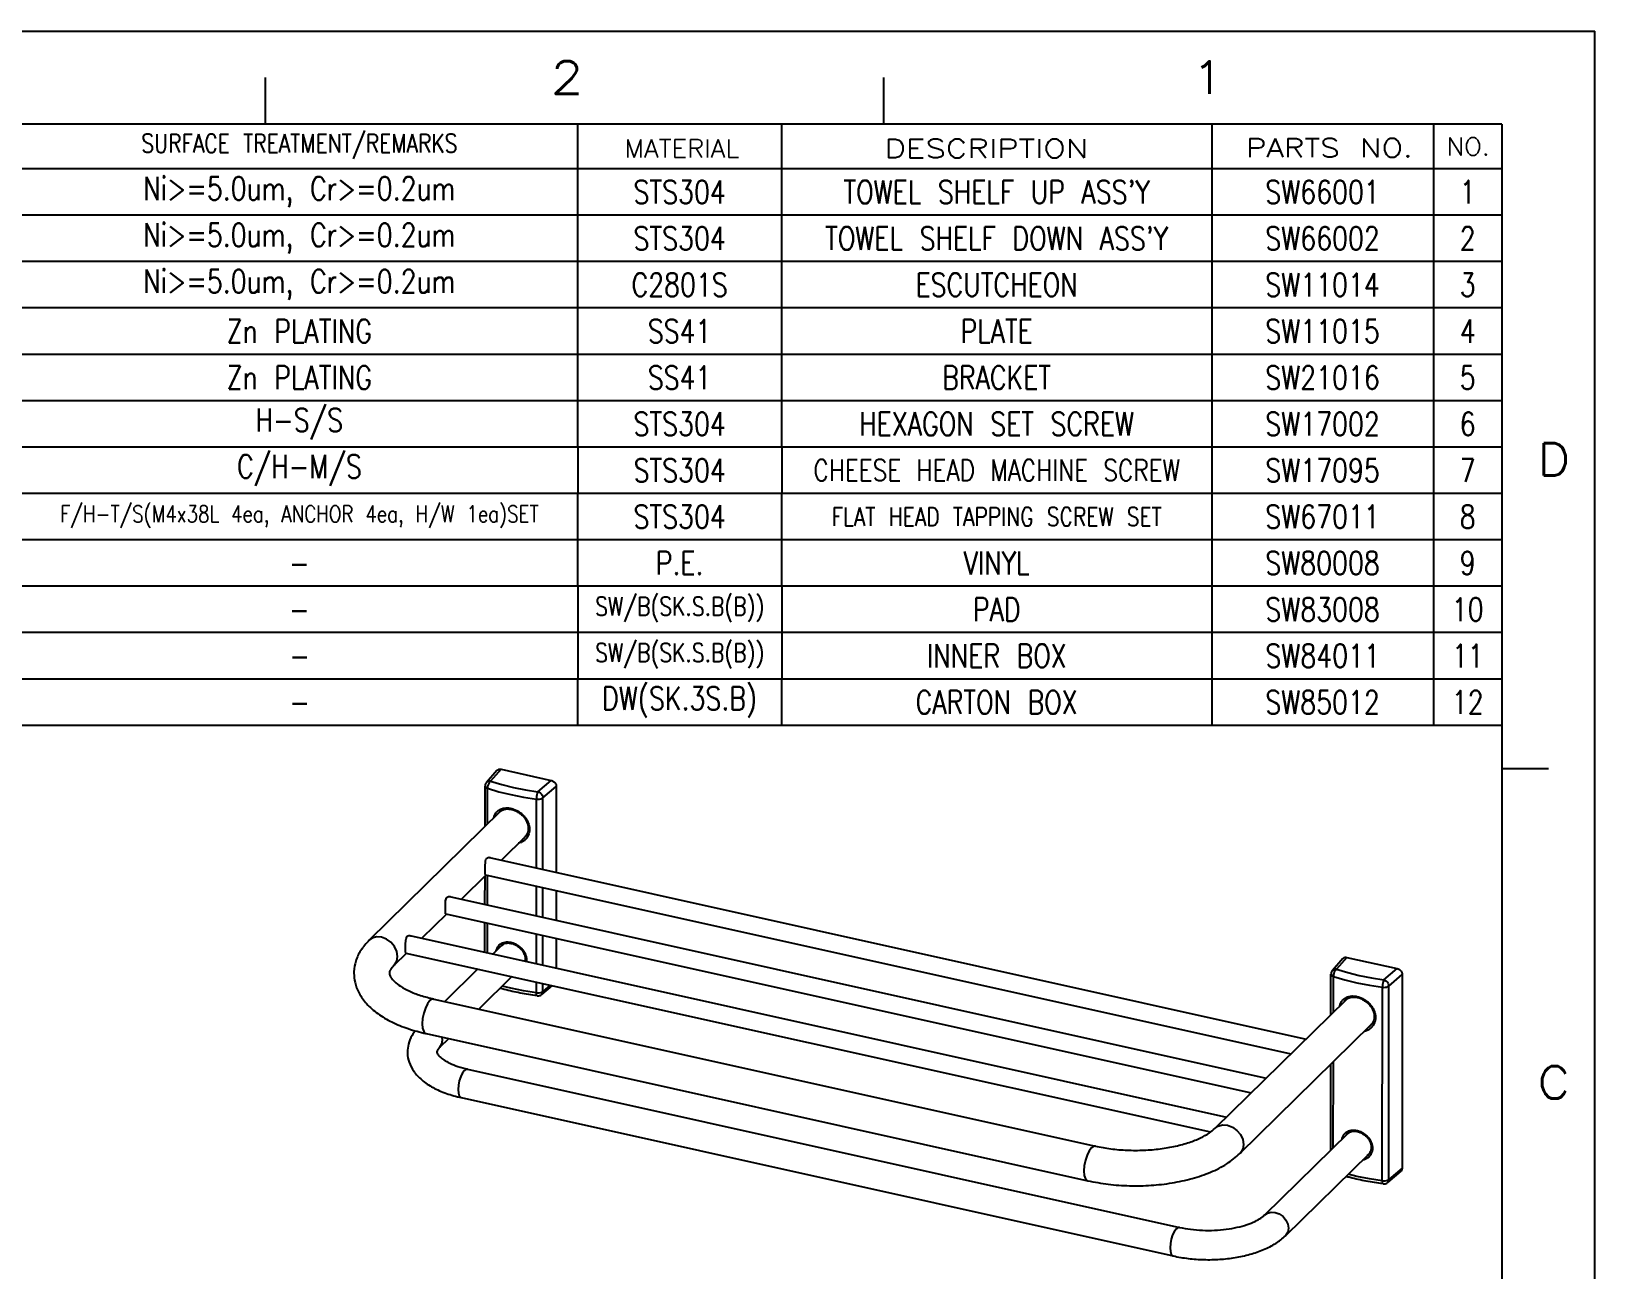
# Model space of a CAD drawing. Extents: x -7528 to -7108, y -1464 to -1167.
# Drawn here: x -7276.1 to -7107.5, y -1300.2 to -1166.6 of the extents above; entities that cross this region are included whole.
import ezdxf
from ezdxf.enums import TextEntityAlignment as Align

# ---------------------------------------------------------------- set-up
doc = ezdxf.new("R2010")
doc.units = 0
doc.header["$LTSCALE"] = 23.1
doc.header["$MEASUREMENT"] = 0
doc.layers.get('0').update_dxf_attribs({"linetype": 'CONTINUOUS'})
doc.styles.add('TEXTSTYLE_0', font='txt.shx', dxfattribs={"width": 0.8, "bigfont": 'whgtxt.shx'})

msp = doc.modelspace()

# ---------------------------------------------------------------- linework, layer by layer
at = {"color": 2, "linetype": 'Continuous'}
for p, q in [((-7527.502, -1166.645), (-7107.502, -1166.645)), ((-7107.502, -1463.645), (-7107.502, -1166.645)), ((-7250.836, -1176.645), (-7250.836, -1171.645)), ((-7184.17, -1176.645), (-7184.17, -1171.645)), ((-7217.18, -1176.645), (-7217.18, -1181.476)), ((-7195.178, -1176.645), (-7195.178, -1181.476)), ((-7148.802, -1176.645), (-7148.802, -1181.476)), ((-7124.902, -1176.645), (-7124.902, -1181.476)), ((-7117.503, -1181.475), (-7317.941, -1181.475)), ((-7117.503, -1181.475), (-7317.933, -1181.475)), ((-7217.173, -1181.475), (-7217.173, -1186.475)), ((-7195.173, -1181.475), (-7195.173, -1186.475)), ((-7148.803, -1181.475), (-7148.803, -1186.475)), ((-7124.903, -1181.475), (-7124.903, -1186.475)), ((-7117.503, -1181.475), (-7117.503, -1186.475)), ((-7117.503, -1186.475), (-7317.933, -1186.475)), ((-7217.173, -1186.476), (-7217.173, -1191.476)), ((-7195.173, -1186.476), (-7195.173, -1191.476)), ((-7148.803, -1186.476), (-7148.803, -1191.476)), ((-7124.903, -1186.476), (-7124.903, -1191.476)), ((-7117.503, -1191.476), (-7317.933, -1191.476)), ((-7217.173, -1191.476), (-7217.173, -1196.476)), ((-7195.173, -1191.476), (-7195.173, -1196.476)), ((-7148.803, -1191.476), (-7148.803, -1196.476)), ((-7124.903, -1191.476), (-7124.903, -1196.476)), ((-7117.503, -1196.476), (-7317.933, -1196.476)), ((-7217.173, -1196.477), (-7217.173, -1201.477)), ((-7195.173, -1196.477), (-7195.173, -1201.477)), ((-7148.803, -1196.477), (-7148.803, -1201.477)), ((-7124.903, -1196.477), (-7124.903, -1201.477)), ((-7117.503, -1201.477), (-7317.933, -1201.477)), ((-7217.173, -1201.477), (-7217.173, -1206.477)), ((-7195.173, -1201.477), (-7195.173, -1206.477)), ((-7148.803, -1201.477), (-7148.803, -1206.477)), ((-7124.903, -1201.477), (-7124.903, -1206.477)), ((-7117.503, -1206.477), (-7317.933, -1206.477)), ((-7217.173, -1206.478), (-7217.173, -1211.478)), ((-7195.173, -1206.478), (-7195.173, -1211.478)), ((-7148.803, -1206.478), (-7148.803, -1211.478)), ((-7124.903, -1206.478), (-7124.903, -1211.478)), ((-7117.503, -1211.478), (-7317.933, -1211.478)), ((-7217.165, -1211.478), (-7217.165, -1216.478)), ((-7195.165, -1211.478), (-7195.165, -1216.478)), ((-7148.795, -1211.478), (-7148.795, -1216.478)), ((-7124.895, -1211.478), (-7124.895, -1216.478)), ((-7117.495, -1216.478), (-7317.925, -1216.478)), ((-7217.173, -1216.479), (-7217.173, -1221.479)), ((-7195.173, -1216.479), (-7195.173, -1221.479)), ((-7148.803, -1216.479), (-7148.803, -1221.479)), ((-7124.903, -1216.479), (-7124.903, -1221.479)), ((-7117.503, -1221.479), (-7317.933, -1221.479)), ((-7217.173, -1221.479), (-7217.173, -1226.479)), ((-7195.173, -1221.479), (-7195.173, -1226.479)), ((-7148.803, -1221.479), (-7148.803, -1226.479)), ((-7124.903, -1221.479), (-7124.903, -1226.479)), ((-7117.503, -1226.479), (-7317.933, -1226.479)), ((-7217.165, -1226.48), (-7217.165, -1231.48)), ((-7195.165, -1226.48), (-7195.165, -1231.48)), ((-7148.795, -1226.48), (-7148.795, -1231.48)), ((-7124.895, -1226.48), (-7124.895, -1231.48)), ((-7117.495, -1231.48), (-7317.925, -1231.48)), ((-7217.156, -1231.481), (-7217.156, -1236.481)), ((-7195.156, -1231.481), (-7195.156, -1236.481)), ((-7148.786, -1231.481), (-7148.786, -1236.481)), ((-7124.886, -1231.481), (-7124.886, -1236.481)), ((-7117.486, -1236.481), (-7317.916, -1236.481)), ((-7217.173, -1236.481), (-7217.173, -1241.481)), ((-7195.173, -1236.481), (-7195.173, -1241.481)), ((-7148.803, -1236.481), (-7148.803, -1241.481)), ((-7124.903, -1236.481), (-7124.903, -1241.481)), ((-7117.503, -1241.481), (-7317.933, -1241.481)), ((-7225.877, -1246.341), (-7227.008, -1247.638)), ((-7225.435, -1246.217), (-7226.555, -1247.502)), ((-7225.435, -1246.217), (-7220.018, -1247.421)), ((-7221.447, -1248.638), (-7220.018, -1247.421)), ((-7117.502, -1246.145), (-7112.502, -1246.145)), ((-7227.158, -1252.381), (-7227.155, -1248.032)), ((-7227.008, -1247.638), (-7227.008, -1247.638)), ((-7226.9, -1252.128), (-7226.898, -1248.262)), ((-7220.921, -1249.303), (-7219.475, -1248.073)), ((-7219.475, -1248.073), (-7219.48, -1257.323)), ((-7225.483, -1250.738), (-7239.653, -1264.642)), ((-7225.538, -1250.773), (-7225.626, -1250.878)), ((-7225.593, -1250.817), (-7225.592, -1250.816)), ((-7225.372, -1250.659), (-7225.483, -1250.738)), ((-7221.617, -1256.848), (-7221.613, -1249.437)), ((-7220.925, -1257.001), (-7220.921, -1249.303)), ((-7222.808, -1253.464), (-7225.399, -1256.007)), ((-7222.927, -1253.581), (-7222.851, -1253.531)), ((-7222.889, -1253.572), (-7222.89, -1253.573)), ((-7226.68, -1255.722), (-7138.63, -1275.299)), ((-7227.033, -1257.61), (-7229.693, -1260.22)), ((-7227.097, -1257.596), (-7140.264, -1276.903)), ((-7227.162, -1260.783), (-7227.161, -1257.736)), ((-7226.905, -1260.84), (-7226.903, -1257.639)), ((-7221.62, -1262.015), (-7221.618, -1258.814)), ((-7220.928, -1262.169), (-7220.926, -1258.968)), ((-7219.481, -1259.289), (-7219.483, -1262.49)), ((-7230.974, -1259.935), (-7142.924, -1279.513)), ((-7231.327, -1261.824), (-7233.986, -1264.434)), ((-7231.391, -1261.809), (-7144.558, -1281.116)), ((-7235.268, -1264.149), (-7147.217, -1283.726)), ((-7227.165, -1265.95), (-7227.164, -1262.749)), ((-7226.907, -1266.008), (-7226.906, -1262.807)), ((-7221.623, -1267.183), (-7221.621, -1263.982)), ((-7220.931, -1267.336), (-7220.929, -1264.136)), ((-7235.62, -1266.037), (-7236.977, -1267.368)), ((-7235.685, -1266.023), (-7148.926, -1285.313)), ((-7225.26, -1265.123), (-7226.299, -1266.143)), ((-7225.379, -1265.212), (-7225.379, -1265.212)), ((-7225.309, -1265.155), (-7225.357, -1265.219)), ((-7225.21, -1265.088), (-7225.26, -1265.124)), ((-7219.484, -1264.457), (-7219.486, -1267.658)), ((-7227.933, -1267.746), (-7231.502, -1271.248)), ((-7134.661, -1266.622), (-7135.792, -1267.919)), ((-7134.219, -1266.498), (-7135.34, -1267.783)), ((-7134.219, -1266.498), (-7128.802, -1267.702)), ((-7130.231, -1268.919), (-7128.802, -1267.702)), ((-7224.255, -1268.564), (-7227.823, -1272.066)), ((-7221.625, -1270.309), (-7221.624, -1269.149)), ((-7220.932, -1270.175), (-7220.932, -1269.303)), ((-7135.942, -1272.662), (-7135.94, -1268.313)), ((-7135.792, -1267.919), (-7135.792, -1267.919)), ((-7135.684, -1272.409), (-7135.682, -1268.544)), ((-7129.705, -1269.584), (-7128.26, -1268.354)), ((-7128.26, -1268.354), (-7128.271, -1289.225)), ((-7232.689, -1270.984), (-7161.342, -1286.848)), ((-7219.929, -1269.526), (-7221.07, -1270.497)), ((-7220.12, -1269.484), (-7220.932, -1270.175)), ((-7148.437, -1284.923), (-7134.268, -1271.019)), ((-7134.323, -1271.054), (-7134.41, -1271.159)), ((-7134.377, -1271.098), (-7134.376, -1271.097)), ((-7134.268, -1271.019), (-7134.156, -1270.941)), ((-7130.409, -1290.59), (-7130.398, -1269.719)), ((-7129.717, -1290.456), (-7129.705, -1269.584)), ((-7145.762, -1287.65), (-7131.592, -1273.745)), ((-7131.711, -1273.862), (-7131.635, -1273.812)), ((-7131.674, -1273.853), (-7131.675, -1273.854)), ((-7233.518, -1274.713), (-7162.171, -1290.577)), ((-7231.075, -1275.257), (-7232.063, -1276.227)), ((-7231.743, -1275.417), (-7231.793, -1275.097)), ((-7135.692, -1287.022), (-7135.687, -1277.764)), ((-7229.037, -1278.534), (-7152.272, -1295.602)), ((-7135.95, -1287.275), (-7135.945, -1278.017)), ((-7229.723, -1281.619), (-7152.958, -1298.687)), ((-7143.061, -1294.253), (-7134.044, -1285.404)), ((-7134.164, -1285.494), (-7134.163, -1285.493)), ((-7134.093, -1285.437), (-7134.141, -1285.5)), ((-7134.045, -1285.405), (-7133.994, -1285.37)), ((-7140.848, -1296.508), (-7131.831, -1287.66)), ((-7131.937, -1287.764), (-7131.863, -1287.708)), ((-7131.922, -1287.777), (-7131.922, -1287.778)), ((-7131.797, -1287.624), (-7131.831, -1287.659)), ((-7128.413, -1289.551), (-7129.854, -1290.778)), ((-7128.271, -1289.225), (-7129.717, -1290.456))]:
    msp.add_line(p, q, dxfattribs=at)
at = {"color": 7, "linetype": 'Continuous'}
for q in [(-7517.502, -1176.645), (-7117.502, -1453.645)]:
    msp.add_line((-7117.502, -1176.645), q, dxfattribs=at)
at = {"color": 2, "linetype": 'Continuous'}
for points in [[(-7226.555, -1247.502), (-7226.698, -1247.493), (-7226.832, -1247.52), (-7226.948, -1247.582), (-7227.008, -1247.638)], [(-7226.555, -1247.502), (-7226.644, -1247.579), (-7226.726, -1247.688), (-7226.797, -1247.82), (-7226.852, -1247.966), (-7226.886, -1248.117), (-7226.898, -1248.262)], [(-7226.555, -1247.502), (-7225.357, -1247.858), (-7224.1, -1248.167), (-7222.793, -1248.428), (-7221.447, -1248.638)], [(-7227.155, -1248.032), (-7227.148, -1248.075), (-7227.102, -1248.148), (-7227.016, -1248.212), (-7226.898, -1248.262)], [(-7226.898, -1248.262), (-7225.658, -1248.631), (-7224.358, -1248.951), (-7223.007, -1249.22), (-7221.613, -1249.437)], [(-7221.447, -1248.638), (-7221.49, -1248.725), (-7221.53, -1248.843), (-7221.564, -1248.983), (-7221.591, -1249.136), (-7221.607, -1249.291), (-7221.613, -1249.437)], [(-7221.447, -1248.638), (-7221.311, -1248.69), (-7221.184, -1248.776), (-7221.075, -1248.888), (-7220.991, -1249.019), (-7220.939, -1249.161), (-7220.921, -1249.303)], [(-7221.613, -1249.437), (-7221.454, -1249.448), (-7221.294, -1249.439), (-7221.144, -1249.41), (-7221.017, -1249.364), (-7220.921, -1249.303)], [(-7222.807, -1253.463), (-7222.75, -1253.404), (-7222.681, -1253.286)], [(-7236.59, -1266.389), (-7236.674, -1265.848), (-7236.919, -1265.323), (-7237.3, -1264.864), (-7237.781, -1264.517), (-7238.314, -1264.316), (-7238.847, -1264.28), (-7239.328, -1264.413), (-7239.653, -1264.642)], [(-7236.977, -1267.368), (-7236.92, -1267.308), (-7236.675, -1266.892), (-7236.59, -1266.389)], [(-7135.94, -1268.313), (-7135.933, -1268.357), (-7135.886, -1268.429), (-7135.8, -1268.493), (-7135.682, -1268.544)], [(-7135.34, -1267.783), (-7135.483, -1267.774), (-7135.617, -1267.801), (-7135.732, -1267.863), (-7135.792, -1267.919)], [(-7135.34, -1267.783), (-7135.428, -1267.861), (-7135.511, -1267.969), (-7135.582, -1268.101), (-7135.636, -1268.247), (-7135.67, -1268.398), (-7135.682, -1268.544)], [(-7135.682, -1268.544), (-7134.442, -1268.912), (-7133.143, -1269.232), (-7131.791, -1269.501), (-7130.398, -1269.719)], [(-7135.34, -1267.783), (-7134.141, -1268.139), (-7132.885, -1268.449), (-7131.578, -1268.709), (-7130.231, -1268.919)], [(-7130.231, -1268.919), (-7130.274, -1269.007), (-7130.314, -1269.125), (-7130.349, -1269.265), (-7130.375, -1269.417), (-7130.392, -1269.572), (-7130.398, -1269.719)], [(-7130.231, -1268.919), (-7130.096, -1268.972), (-7129.969, -1269.057), (-7129.86, -1269.169), (-7129.776, -1269.301), (-7129.723, -1269.442), (-7129.705, -1269.584)], [(-7232.689, -1270.984), (-7232.849, -1270.994), (-7233.103, -1271.16), (-7233.356, -1271.491), (-7233.585, -1271.955), (-7233.767, -1272.507), (-7233.883, -1273.092), (-7233.924, -1273.654)], [(-7221.625, -1270.309), (-7223.018, -1270.092), (-7224.37, -1269.822), (-7225.303, -1269.593)], [(-7221.625, -1270.309), (-7221.466, -1270.32), (-7221.305, -1270.311), (-7221.156, -1270.282), (-7221.029, -1270.236), (-7220.932, -1270.175)], [(-7221.539, -1270.635), (-7221.576, -1270.605), (-7221.603, -1270.538), (-7221.619, -1270.437), (-7221.625, -1270.309)], [(-7221.07, -1270.497), (-7221.003, -1270.422), (-7220.95, -1270.308), (-7220.932, -1270.175)], [(-7130.398, -1269.719), (-7130.239, -1269.73), (-7130.078, -1269.72), (-7129.929, -1269.692), (-7129.801, -1269.645), (-7129.705, -1269.584)], [(-7233.924, -1273.654), (-7233.884, -1274.136), (-7233.768, -1274.493), (-7233.586, -1274.688), (-7233.518, -1274.713)], [(-7131.466, -1273.568), (-7131.535, -1273.685), (-7131.592, -1273.745)], [(-7232.063, -1276.227), (-7232.016, -1276.177), (-7231.813, -1275.833), (-7231.743, -1275.417)], [(-7229.037, -1278.534), (-7229.17, -1278.542), (-7229.379, -1278.679), (-7229.589, -1278.953), (-7229.778, -1279.337), (-7229.929, -1279.794), (-7230.025, -1280.278), (-7230.059, -1280.742)], [(-7230.059, -1280.742), (-7230.026, -1281.141), (-7229.929, -1281.436), (-7229.78, -1281.598), (-7229.723, -1281.619)], [(-7148.437, -1284.923), (-7148.112, -1284.694), (-7147.631, -1284.561), (-7147.098, -1284.597), (-7146.565, -1284.798), (-7146.085, -1285.145), (-7145.703, -1285.604), (-7145.459, -1286.129), (-7145.374, -1286.67)], [(-7161.342, -1286.848), (-7161.503, -1286.857), (-7161.756, -1287.023), (-7162.009, -1287.354), (-7162.238, -1287.819), (-7162.42, -1288.37), (-7162.537, -1288.956), (-7162.577, -1289.517)], [(-7145.374, -1286.67), (-7145.459, -1287.173), (-7145.704, -1287.589), (-7145.762, -1287.65)], [(-7162.577, -1289.517), (-7162.537, -1290), (-7162.421, -1290.356), (-7162.24, -1290.552), (-7162.171, -1290.577)], [(-7130.409, -1290.59), (-7131.803, -1290.373), (-7133.154, -1290.104), (-7134.087, -1289.874)], [(-7130.409, -1290.59), (-7130.251, -1290.601), (-7130.09, -1290.592), (-7129.941, -1290.563), (-7129.813, -1290.517), (-7129.717, -1290.456)], [(-7130.323, -1290.916), (-7130.361, -1290.887), (-7130.387, -1290.819), (-7130.404, -1290.718), (-7130.409, -1290.59)], [(-7129.854, -1290.778), (-7129.788, -1290.704), (-7129.735, -1290.589), (-7129.717, -1290.456)], [(-7143.061, -1294.253), (-7142.793, -1294.063), (-7142.395, -1293.953), (-7141.954, -1293.983), (-7141.513, -1294.15), (-7141.115, -1294.436), (-7140.8, -1294.816), (-7140.597, -1295.25), (-7140.528, -1295.698)], [(-7152.272, -1295.602), (-7152.404, -1295.61), (-7152.614, -1295.747), (-7152.824, -1296.022), (-7153.013, -1296.406), (-7153.163, -1296.862), (-7153.26, -1297.346), (-7153.293, -1297.81)], [(-7140.528, -1295.698), (-7140.598, -1296.114), (-7140.801, -1296.458), (-7140.848, -1296.508)], [(-7153.293, -1297.81), (-7153.26, -1298.21), (-7153.164, -1298.505), (-7153.014, -1298.667), (-7152.958, -1298.687)]]:
    msp.add_lwpolyline(points, dxfattribs=at)
for points in [[(-7225.876, -1246.341), (-7225.859, -1246.322), (-7225.774, -1246.258), (-7225.67, -1246.217), (-7225.554, -1246.203), (-7225.435, -1246.217)], [(-7220.018, -1247.421), (-7219.898, -1247.461), (-7219.782, -1247.526), (-7219.679, -1247.613), (-7219.594, -1247.715), (-7219.529, -1247.83), (-7219.488, -1247.953), (-7219.475, -1248.073)], [(-7227.008, -1247.638), (-7227.014, -1247.646), (-7227.1, -1247.78), (-7227.147, -1247.934), (-7227.155, -1248.032)], [(-7226.209, -1251.441), (-7226.181, -1251.333), (-7226.059, -1251.046), (-7225.88, -1250.8), (-7225.735, -1250.667)], [(-7225.735, -1250.667), (-7225.648, -1250.606)], [(-7225.702, -1250.942), (-7225.633, -1250.859), (-7225.593, -1250.817)], [(-7225.648, -1250.606), (-7225.639, -1250.6)], [(-7225.639, -1250.6), (-7225.572, -1250.56)], [(-7225.592, -1250.816), (-7225.442, -1250.695)], [(-7225.572, -1250.56), (-7225.371, -1250.468), (-7225.056, -1250.392), (-7224.714, -1250.378), (-7224.359, -1250.428)], [(-7225.442, -1250.695), (-7225.196, -1250.571), (-7224.913, -1250.505), (-7224.604, -1250.497), (-7224.316, -1250.539)], [(-7224.359, -1250.428), (-7223.999, -1250.537), (-7223.647, -1250.705), (-7223.316, -1250.926), (-7223.019, -1251.191), (-7222.767, -1251.493), (-7222.571, -1251.822), (-7222.436, -1252.166), (-7222.372, -1252.475)], [(-7224.316, -1250.539), (-7224.017, -1250.628), (-7223.686, -1250.783), (-7223.373, -1250.99), (-7223.091, -1251.243), (-7222.854, -1251.532), (-7222.672, -1251.847), (-7222.551, -1252.177), (-7222.498, -1252.511), (-7222.514, -1252.837), (-7222.601, -1253.144), (-7222.673, -1253.291)], [(-7222.368, -1252.516), (-7222.368, -1252.86), (-7222.437, -1253.189), (-7222.572, -1253.49), (-7222.637, -1253.591)], [(-7222.372, -1252.475), (-7222.368, -1252.516)], [(-7222.737, -1253.718), (-7222.769, -1253.753), (-7223.021, -1253.967), (-7223.318, -1254.124), (-7223.543, -1254.195)], [(-7222.89, -1253.573), (-7223.067, -1253.719)], [(-7222.754, -1253.416), (-7222.89, -1253.573)], [(-7222.673, -1253.291), (-7222.754, -1253.416)], [(-7222.668, -1253.633), (-7222.737, -1253.718)], [(-7222.637, -1253.591), (-7222.668, -1253.633)], [(-7227.131, -1257.106), (-7227.131, -1256.811), (-7227.129, -1256.495), (-7227.11, -1256.203), (-7227.056, -1255.957), (-7226.953, -1255.787)], [(-7226.953, -1255.787), (-7226.804, -1255.709)], [(-7226.804, -1255.709), (-7226.729, -1255.705)], [(-7226.729, -1255.705), (-7226.678, -1255.712)], [(-7226.678, -1255.712), (-7226.626, -1255.728), (-7226.611, -1255.734)], [(-7227.115, -1257.596), (-7227.13, -1257.518), (-7227.132, -1257.348)], [(-7227.132, -1257.348), (-7227.131, -1257.106)], [(-7227.099, -1257.602), (-7227.111, -1257.599), (-7227.115, -1257.596)], [(-7227.081, -1257.6), (-7227.099, -1257.602)], [(-7231.424, -1261.32), (-7231.425, -1261.025), (-7231.423, -1260.709), (-7231.404, -1260.416), (-7231.349, -1260.17), (-7231.246, -1260)], [(-7231.246, -1260), (-7231.098, -1259.922)], [(-7231.098, -1259.922), (-7231.023, -1259.918)], [(-7231.023, -1259.918), (-7230.972, -1259.926)], [(-7230.972, -1259.926), (-7230.92, -1259.941), (-7230.905, -1259.947)], [(-7231.409, -1261.81), (-7231.424, -1261.731), (-7231.426, -1261.562)], [(-7231.426, -1261.562), (-7231.424, -1261.32)], [(-7231.393, -1261.815), (-7231.405, -1261.812), (-7231.409, -1261.81)], [(-7231.375, -1261.813), (-7231.393, -1261.815)], [(-7235.718, -1265.533), (-7235.719, -1265.238), (-7235.717, -1264.922), (-7235.698, -1264.63), (-7235.643, -1264.383), (-7235.54, -1264.214)], [(-7235.54, -1264.214), (-7235.391, -1264.135)], [(-7235.391, -1264.135), (-7235.317, -1264.131)], [(-7235.317, -1264.131), (-7235.266, -1264.139)], [(-7235.266, -1264.139), (-7235.213, -1264.155), (-7235.199, -1264.161)], [(-7239.653, -1264.642), (-7240.558, -1265.756), (-7241.086, -1266.893), (-7241.287, -1268.037), (-7241.29, -1268.208)], [(-7235.703, -1266.023), (-7235.717, -1265.945), (-7235.719, -1265.775)], [(-7235.719, -1265.775), (-7235.718, -1265.533)], [(-7235.687, -1266.029), (-7235.698, -1266.026), (-7235.703, -1266.023)], [(-7235.669, -1266.027), (-7235.687, -1266.029)], [(-7225.95, -1265.796), (-7225.942, -1265.758), (-7225.854, -1265.485), (-7225.71, -1265.25), (-7225.521, -1265.067)], [(-7225.521, -1265.067), (-7225.513, -1265.06)], [(-7225.513, -1265.06), (-7225.413, -1264.994)], [(-7225.488, -1265.341), (-7225.458, -1265.301), (-7225.379, -1265.212)], [(-7225.413, -1264.994), (-7225.351, -1264.961)], [(-7225.379, -1265.212), (-7225.253, -1265.11)], [(-7225.351, -1264.961), (-7225.271, -1264.924), (-7224.992, -1264.846), (-7224.686, -1264.828), (-7224.367, -1264.87)], [(-7225.253, -1265.11), (-7225.048, -1265.008), (-7224.814, -1264.953), (-7224.557, -1264.947), (-7224.324, -1264.981)], [(-7224.367, -1264.87), (-7224.044, -1264.97), (-7223.73, -1265.127), (-7223.438, -1265.332), (-7223.181, -1265.579), (-7222.97, -1265.859), (-7222.813, -1266.162), (-7222.717, -1266.475)], [(-7224.324, -1264.981), (-7224.083, -1265.053), (-7223.808, -1265.181), (-7223.549, -1265.353), (-7223.316, -1265.562), (-7223.119, -1265.803), (-7222.967, -1266.065), (-7222.866, -1266.339), (-7222.82, -1266.616), (-7222.831, -1266.885), (-7222.836, -1266.913)], [(-7236.977, -1267.368), (-7237.33, -1267.8), (-7237.461, -1268.111), (-7237.468, -1268.21)], [(-7222.717, -1266.475), (-7222.701, -1266.565)], [(-7222.701, -1266.565), (-7222.684, -1266.788), (-7222.693, -1266.944)], [(-7134.661, -1266.622), (-7134.643, -1266.603), (-7134.558, -1266.539), (-7134.455, -1266.498), (-7134.339, -1266.484), (-7134.219, -1266.498)], [(-7128.802, -1267.702), (-7128.683, -1267.742), (-7128.567, -1267.807), (-7128.463, -1267.894), (-7128.378, -1267.996), (-7128.313, -1268.112), (-7128.273, -1268.234), (-7128.26, -1268.354)], [(-7241.29, -1268.208), (-7241.178, -1269.188), (-7240.744, -1270.342), (-7239.934, -1271.484), (-7238.73, -1272.55), (-7237.2, -1273.46), (-7235.441, -1274.18), (-7233.518, -1274.713)], [(-7237.468, -1268.21), (-7237.455, -1268.335), (-7237.303, -1268.663), (-7236.921, -1269.104), (-7236.273, -1269.605), (-7235.339, -1270.116), (-7234.132, -1270.59), (-7232.689, -1270.984)], [(-7135.792, -1267.919), (-7135.799, -1267.927), (-7135.884, -1268.061), (-7135.932, -1268.215), (-7135.94, -1268.313)], [(-7221.539, -1270.635), (-7223.358, -1270.338), (-7225.103, -1269.95), (-7225.542, -1269.835)], [(-7221.539, -1270.635), (-7221.377, -1270.634), (-7221.221, -1270.591), (-7221.083, -1270.508), (-7221.07, -1270.497)], [(-7134.993, -1271.722), (-7134.965, -1271.615), (-7134.844, -1271.327), (-7134.665, -1271.081), (-7134.519, -1270.949)], [(-7134.519, -1270.949), (-7134.433, -1270.887)], [(-7134.487, -1271.223), (-7134.417, -1271.14), (-7134.377, -1271.098)], [(-7134.433, -1270.887), (-7134.424, -1270.881)], [(-7134.424, -1270.881), (-7134.357, -1270.841)], [(-7134.376, -1271.097), (-7134.226, -1270.976)], [(-7134.357, -1270.841), (-7134.156, -1270.749), (-7133.841, -1270.673), (-7133.499, -1270.66), (-7133.143, -1270.709)], [(-7134.226, -1270.976), (-7133.98, -1270.852), (-7133.698, -1270.786), (-7133.389, -1270.778), (-7133.101, -1270.82)], [(-7133.143, -1270.709), (-7132.784, -1270.819), (-7132.431, -1270.987), (-7132.1, -1271.207), (-7131.803, -1271.472), (-7131.552, -1271.774), (-7131.355, -1272.103), (-7131.22, -1272.448), (-7131.157, -1272.756)], [(-7133.101, -1270.82), (-7132.802, -1270.909), (-7132.47, -1271.064), (-7132.157, -1271.271), (-7131.876, -1271.524), (-7131.639, -1271.813), (-7131.456, -1272.129), (-7131.336, -1272.459), (-7131.283, -1272.792), (-7131.299, -1273.118), (-7131.385, -1273.425), (-7131.457, -1273.572)], [(-7131.152, -1272.797), (-7131.152, -1273.142), (-7131.221, -1273.47), (-7131.356, -1273.771), (-7131.421, -1273.872)], [(-7131.157, -1272.756), (-7131.152, -1272.797)], [(-7234.652, -1274.383), (-7235.017, -1274.906), (-7235.418, -1275.862), (-7235.525, -1276.699)], [(-7131.521, -1273.999), (-7131.553, -1274.034), (-7131.805, -1274.249), (-7132.102, -1274.405), (-7132.328, -1274.476)], [(-7131.675, -1273.854), (-7131.851, -1274)], [(-7131.539, -1273.698), (-7131.675, -1273.854)], [(-7131.457, -1273.572), (-7131.539, -1273.698)], [(-7131.452, -1273.914), (-7131.521, -1273.999)], [(-7131.421, -1273.872), (-7131.452, -1273.914)], [(-7235.525, -1276.699), (-7235.523, -1276.829), (-7235.34, -1277.802), (-7234.841, -1278.773), (-7233.976, -1279.708), (-7232.767, -1280.525), (-7231.322, -1281.163), (-7229.723, -1281.619)], [(-7232.063, -1276.227), (-7232.291, -1276.503), (-7232.361, -1276.665), (-7232.364, -1276.703)], [(-7232.364, -1276.703), (-7232.36, -1276.746), (-7232.281, -1276.918), (-7232.04, -1277.201), (-7231.602, -1277.543), (-7230.948, -1277.905), (-7230.084, -1278.247), (-7229.037, -1278.534)], [(-7161.342, -1286.848), (-7159.689, -1287.135), (-7157.921, -1287.283), (-7156.114, -1287.283), (-7154.345, -1287.133), (-7152.692, -1286.845), (-7151.225, -1286.44), (-7150.005, -1285.953), (-7149.071, -1285.43), (-7148.437, -1284.923)], [(-7134.734, -1286.077), (-7134.727, -1286.039), (-7134.639, -1285.766), (-7134.494, -1285.531), (-7134.306, -1285.348)], [(-7134.306, -1285.348), (-7134.297, -1285.341)], [(-7134.297, -1285.341), (-7134.197, -1285.276)], [(-7134.273, -1285.622), (-7134.243, -1285.582), (-7134.164, -1285.494)], [(-7134.197, -1285.276), (-7134.136, -1285.242)], [(-7134.163, -1285.493), (-7134.037, -1285.391)], [(-7134.136, -1285.242), (-7134.056, -1285.205), (-7133.777, -1285.127), (-7133.471, -1285.109), (-7133.151, -1285.151)], [(-7134.037, -1285.391), (-7133.833, -1285.289), (-7133.598, -1285.234), (-7133.342, -1285.228), (-7133.109, -1285.262)], [(-7133.151, -1285.151), (-7132.829, -1285.252), (-7132.514, -1285.408), (-7132.222, -1285.613), (-7131.966, -1285.861), (-7131.754, -1286.141), (-7131.598, -1286.443), (-7131.501, -1286.756)], [(-7133.109, -1285.262), (-7132.867, -1285.334), (-7132.593, -1285.462), (-7132.333, -1285.634), (-7132.1, -1285.844), (-7131.903, -1286.084), (-7131.751, -1286.346), (-7131.65, -1286.62), (-7131.604, -1286.897), (-7131.616, -1287.167), (-7131.684, -1287.42), (-7131.794, -1287.625)], [(-7162.171, -1290.577), (-7159.953, -1290.951), (-7157.656, -1291.114), (-7155.343, -1291.066), (-7153.077, -1290.808), (-7150.919, -1290.338), (-7148.927, -1289.654), (-7147.173, -1288.751), (-7145.762, -1287.65)], [(-7131.777, -1287.926), (-7131.967, -1288.105), (-7132.224, -1288.256), (-7132.516, -1288.347), (-7132.533, -1288.351)], [(-7131.922, -1287.778), (-7132.022, -1287.865), (-7132.064, -1287.895)], [(-7131.808, -1287.645), (-7131.922, -1287.778)], [(-7131.794, -1287.625), (-7131.808, -1287.645)], [(-7131.756, -1287.901), (-7131.777, -1287.926)], [(-7131.696, -1287.822), (-7131.756, -1287.901)], [(-7131.661, -1287.768), (-7131.696, -1287.822)], [(-7131.485, -1286.847), (-7131.469, -1287.07), (-7131.502, -1287.372), (-7131.598, -1287.653), (-7131.661, -1287.768)], [(-7131.501, -1286.756), (-7131.485, -1286.847)], [(-7128.271, -1289.225), (-7128.285, -1289.339), (-7128.325, -1289.444), (-7128.39, -1289.53), (-7128.413, -1289.551)], [(-7130.323, -1290.916), (-7132.143, -1290.619), (-7133.887, -1290.232), (-7134.326, -1290.116)], [(-7130.323, -1290.916), (-7130.162, -1290.916), (-7130.006, -1290.872), (-7129.868, -1290.789), (-7129.854, -1290.778)], [(-7152.272, -1295.602), (-7151.082, -1295.808), (-7149.807, -1295.915), (-7148.502, -1295.914), (-7147.227, -1295.804), (-7146.04, -1295.595), (-7144.995, -1295.304), (-7144.134, -1294.958), (-7143.488, -1294.594), (-7143.061, -1294.253)], [(-7152.958, -1298.687), (-7151.323, -1298.963), (-7149.634, -1299.082), (-7147.935, -1299.047), (-7146.269, -1298.857), (-7144.677, -1298.51), (-7143.203, -1298.003), (-7141.899, -1297.33), (-7140.848, -1296.508)]]:
    msp.add_spline(points, degree=3, dxfattribs=at)

# ---------------------------------------------------------------- texts
at = {"color": 2, "linetype": 'Continuous', "style": 'TEXTSTYLE_0'}
for s, height, width, p, p2 in [('2', 3.5, 1.5, (-7220.068, -1173.374), (-7216.568, -1173.374)), ('1', 3.5, 3, (-7150.957, -1173.374), (-7147.457, -1173.374)), ('MATERIAL', 1.9346, 0.872727, (-7212.122, -1180.245), (-7199.74, -1180.245)), ('DESCRIPTION', 2, 1.1, (-7184.103, -1180.278), (-7162.103, -1180.278)), ('PARTS NO.', 2, 1.177112, (-7145.126, -1180.216), (-7127.126, -1180.216)), ('NO.', 1.9346, 1.2, (-7123.464, -1180.031), (-7118.821, -1180.031)), ('D', 3.5, 1.5, (-7113.653, -1214.551), (-7110.153, -1214.551)), ('C', 3.5, 1.5, (-7113.653, -1281.719), (-7110.153, -1281.719))]:
    msp.add_text(s, height=height, dxfattribs=dict(at, width=width)).set_placement(p, p2, align=Align.FIT)
at = {"color": 2, "attachment_point": 5, "style": 'TEXTSTYLE_0'}
for s, insert, char_height, width in [('SURFACE TREATMENT/REMARKS', (-7247.176, -1179.06), 2, 60.0073), ('Ni>=5.0um, Cr>=0.2um', (-7247.176, -1183.976), 2.5, 59.9927), ('STS304', (-7206.173, -1183.975), 2.5, 22), ("TOWEL SHELF UP ASS'Y", (-7171.99, -1183.976), 2.5, 46.3753), ('SW66001', (-7136.853, -1183.976), 2.5, 23.90068), ('1', (-7121.203, -1183.975), 2.5, 7.39932), ('Ni>=5.0um, Cr>=0.2um', (-7247.176, -1188.976), 2.5, 59.9927), ('STS304', (-7206.173, -1188.976), 2.5, 22), ("TOWEL SHELF DOWN ASS'Y", (-7171.99, -1188.976), 2.5, 46.3753), ('SW66002', (-7136.853, -1188.976), 2.5, 23.90068), ('2', (-7121.203, -1188.976), 2.5, 7.39932), ('Ni>=5.0um, Cr>=0.2um', (-7247.176, -1193.977), 2.5, 59.9927), ('C2801S', (-7206.173, -1193.976), 2.5, 22), ('ESCUTCHEON', (-7171.99, -1193.977), 2.5, 46.3753), ('SW11014', (-7136.853, -1193.977), 2.5, 23.90068), ('3', (-7121.203, -1193.976), 2.5, 7.39932), ('Zn PLATING', (-7247.176, -1198.977), 2.5, 59.9927), ('SS41', (-7206.173, -1198.977), 2.5, 22), ('PLATE', (-7171.99, -1198.977), 2.5, 46.3753), ('SW11015', (-7136.853, -1198.977), 2.5, 23.90068), ('4', (-7121.203, -1198.977), 2.5, 7.39932), ('Zn PLATING', (-7247.176, -1203.977), 2.5, 59.9927), ('SS41', (-7206.173, -1203.977), 2.5, 22), ('BRACKET', (-7171.99, -1203.978), 2.5, 46.3753), ('SW21016', (-7136.853, -1203.978), 2.5, 23.90068), ('5', (-7121.203, -1203.977), 2.5, 7.39932), ('H-S/S', (-7247.176, -1208.978), 2.5, 59.9927), ('STS304', (-7206.173, -1208.978), 2.5, 22), ('HEXAGON SET SCREW', (-7171.99, -1208.978), 2.5, 46.3753), ('SW17002', (-7136.853, -1208.978), 2.5, 23.90068), ('6', (-7121.203, -1208.978), 2.5, 7.39932), ('C/H-M/S', (-7247.168, -1213.979), 2.5, 59.9927), ('STS304', (-7206.165, -1213.978), 2.5, 22), ('CHEESE HEAD MACHINE SCREW', (-7171.982, -1213.979), 2.3, 46.3753), ('SW17095', (-7136.844, -1213.979), 2.5, 23.90068), ('7', (-7121.194, -1213.978), 2.5, 7.39932), ('F/H-T/S(M4x38L 4ea, ANCHOR 4ea, H/W 1ea)SET', (-7247.176, -1218.979), 1.8, 59.9927), ('STS304', (-7206.173, -1218.979), 2.5, 22), ('FLAT HEAD TAPPING SCREW SET', (-7171.99, -1218.979), 2, 46.3753), ('SW67011', (-7136.853, -1218.979), 2.5, 23.90068), ('8', (-7121.203, -1218.979), 2.5, 7.39932), ('P.E.', (-7206.173, -1223.979), 2.5, 22), ('VINYL', (-7171.99, -1223.98), 2.5, 46.3753), ('SW80008', (-7136.853, -1223.98), 2.5, 23.90068), ('9', (-7121.203, -1223.979), 2.5, 7.39932), ('-', (-7247.176, -1223.98), 2.5, 59.9927), ('SW/B(SK.S.B(B))', (-7206.165, -1228.98), 2, 22), ('PAD', (-7171.982, -1228.98), 2.5, 46.3753), ('SW83008', (-7136.844, -1228.98), 2.5, 23.90068), ('10', (-7121.194, -1228.98), 2.5, 7.39932), ('-', (-7247.168, -1228.98), 2.5, 59.9927), ('SW/B(SK.S.B(B))', (-7206.165, -1233.981), 2, 22), ('INNER BOX', (-7171.974, -1233.981), 2.5, 46.3753), ('SW84011', (-7136.836, -1233.981), 2.5, 23.90068), ('11', (-7121.186, -1233.98), 2.5, 7.39932), ('-', (-7247.16, -1233.981), 2.5, 59.9927), ('DW(SK.3S.B)', (-7206.173, -1238.981), 2.5, 22), ('CARTON BOX', (-7171.99, -1238.982), 2.5, 46.3753), ('SW85012', (-7136.853, -1238.982), 2.5, 23.90068), ('12', (-7121.203, -1238.981), 2.5, 7.39932), ('-', (-7247.16, -1238.981), 2.5, 59.9927)]:
    msp.add_mtext(s, dxfattribs=dict(at, insert=insert, char_height=char_height, width=width))

doc.saveas('drawing.dxf')
